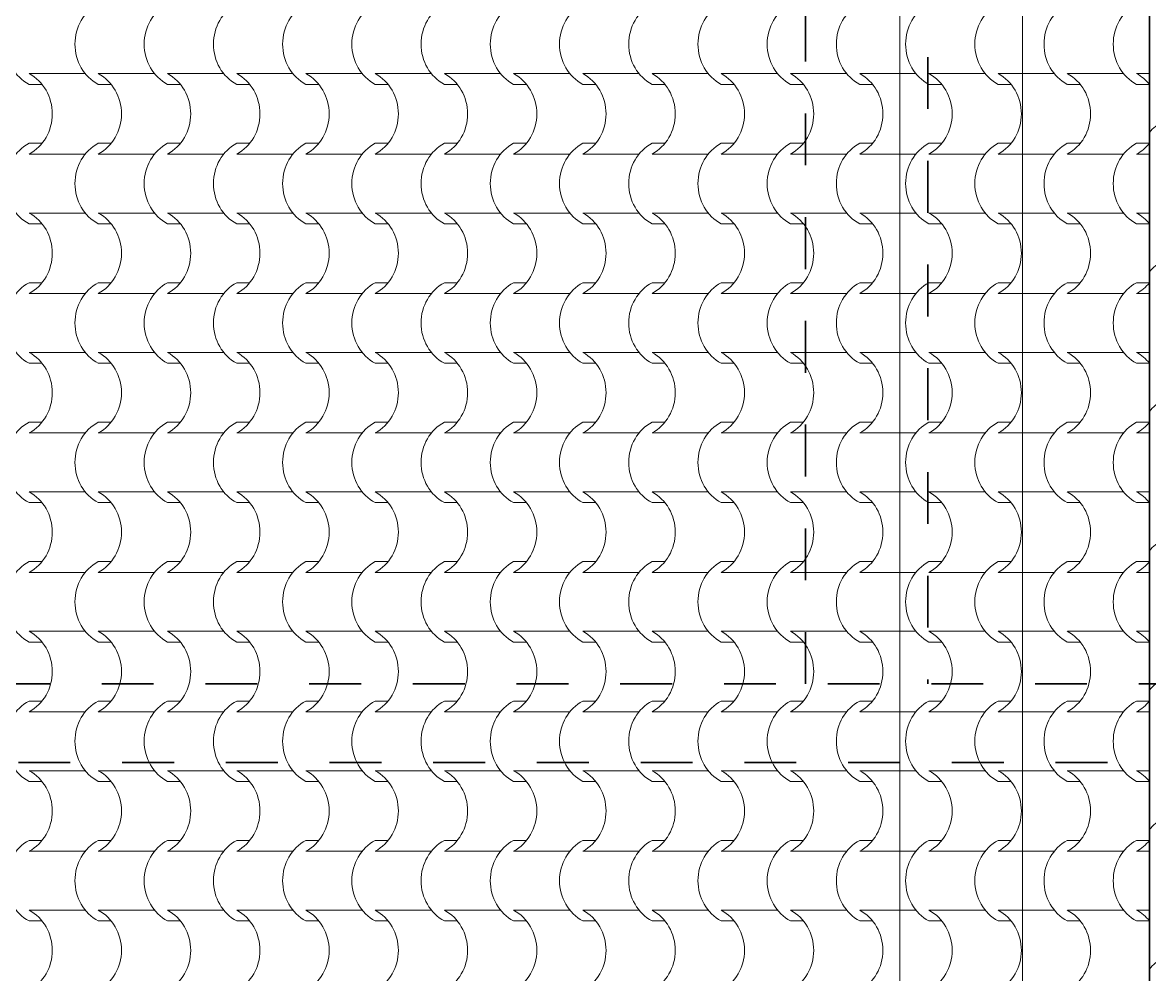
# Model space of a CAD drawing. Header units: millimetres. Extents: x -440 to 2671, y 0 to 297.
# Drawn here: x -277.82 to -231.82, y 175.9 to 214.74 of the extents above; entities that cross this region are included whole.
import ezdxf

# ---------------------------------------------------------------- set-up
doc = ezdxf.new("R2010")
doc.units = ezdxf.units.MM
doc.header["$MEASUREMENT"] = 0
doc.set_wipeout_variables(frame=1)
doc.linetypes.add('- Прекъснати линия', pattern=[4.233333, 2.116667, -2.116667])
doc.linetypes.add('Wipeout_Contour', pattern=[1000, 0, -1000])
doc.layers.add('102', color=254, linetype='Continuous', lineweight=15)
doc.layers.add('41', color=7, linetype='Continuous', lineweight=35)
doc.layers.add('65', color=7, linetype='Continuous', lineweight=20, true_color=0x4e4e4e)
doc.layers.add('85', color=7, linetype='Continuous', lineweight=20, true_color=0x404040)

# ---------------------------------------------------------------- blocks, each defined once
blk = doc.blocks.new('*X44')
at = {"layer": '102', "color": 254, "linetype": 'Continuous', "lineweight": 15}
for p, q in [((163.784, 212.657), (162.638, 212.657)), ((164.93, 212.657), (163.784, 212.657)), ((166.609, 212.657), (165.463, 212.657)), ((167.755, 212.657), (166.609, 212.657)), ((169.435, 212.657), (168.289, 212.657)), ((170.581, 212.657), (169.435, 212.657)), ((172.26, 212.657), (171.114, 212.657)), ((173.406, 212.657), (172.26, 212.657)), ((175.086, 212.657), (173.94, 212.657)), ((176.231, 212.657), (175.086, 212.657)), ((177.911, 212.657), (176.765, 212.657)), ((179.057, 212.657), (177.911, 212.657)), ((180.736, 212.657), (179.59, 212.657)), ((181.882, 212.657), (180.736, 212.657)), ((183.562, 212.657), (182.416, 212.657)), ((184.708, 212.657), (183.562, 212.657)), ((186.387, 212.657), (185.241, 212.657)), ((187.533, 212.657), (186.387, 212.657)), ((189.212, 212.657), (188.067, 212.657)), ((190.358, 212.657), (189.212, 212.657)), ((192.038, 212.657), (190.892, 212.657)), ((193.184, 212.657), (192.038, 212.657)), ((194.863, 212.657), (193.717, 212.657)), ((196.009, 212.657), (194.863, 212.657)), ((197.689, 212.657), (196.543, 212.657)), ((198.835, 212.657), (197.689, 212.657)), ((200.514, 212.657), (199.368, 212.657)), ((201.66, 212.657), (200.514, 212.657)), ((203.339, 212.657), (202.194, 212.657)), ((204.485, 212.657), (203.339, 212.657)), ((206.165, 212.657), (205.019, 212.657)), ((207.311, 212.657), (206.165, 212.657)), ((208.371, 212.657), (207.844, 212.657)), ((163.165, 212.217), (162.638, 212.217)), ((165.99, 212.217), (165.463, 212.217)), ((168.816, 212.217), (168.289, 212.217)), ((171.641, 212.217), (171.114, 212.217)), ((174.466, 212.217), (173.94, 212.217)), ((177.292, 212.217), (176.765, 212.217)), ((180.117, 212.217), (179.59, 212.217)), ((182.943, 212.217), (182.416, 212.217)), ((185.768, 212.217), (185.241, 212.217)), ((188.593, 212.217), (188.067, 212.217)), ((191.419, 212.217), (190.892, 212.217)), ((194.244, 212.217), (193.717, 212.217)), ((197.07, 212.217), (196.543, 212.217)), ((199.895, 212.217), (199.368, 212.217)), ((202.72, 212.217), (202.194, 212.217)), ((205.546, 212.217), (205.019, 212.217)), ((208.371, 212.217), (207.844, 212.217)), ((163.165, 209.812), (162.638, 209.812)), ((165.99, 209.812), (165.463, 209.812)), ((168.816, 209.812), (168.289, 209.812)), ((171.641, 209.812), (171.114, 209.812)), ((174.466, 209.812), (173.94, 209.812)), ((177.292, 209.812), (176.765, 209.812)), ((180.117, 209.812), (179.59, 209.812)), ((182.943, 209.812), (182.416, 209.812)), ((185.768, 209.812), (185.241, 209.812)), ((188.593, 209.812), (188.067, 209.812)), ((191.419, 209.812), (190.892, 209.812)), ((194.244, 209.812), (193.717, 209.812)), ((197.07, 209.812), (196.543, 209.812)), ((199.895, 209.812), (199.368, 209.812)), ((202.72, 209.812), (202.194, 209.812)), ((205.546, 209.812), (205.019, 209.812)), ((208.371, 209.812), (207.844, 209.812)), ((163.784, 209.372), (162.638, 209.372)), ((164.93, 209.372), (163.784, 209.372)), ((166.609, 209.372), (165.463, 209.372)), ((167.755, 209.372), (166.609, 209.372)), ((169.435, 209.372), (168.289, 209.372)), ((170.581, 209.372), (169.435, 209.372)), ((172.26, 209.372), (171.114, 209.372)), ((173.406, 209.372), (172.26, 209.372)), ((175.086, 209.372), (173.94, 209.372)), ((176.231, 209.372), (175.086, 209.372)), ((177.911, 209.372), (176.765, 209.372)), ((179.057, 209.372), (177.911, 209.372)), ((180.736, 209.372), (179.59, 209.372)), ((181.882, 209.372), (180.736, 209.372)), ((183.562, 209.372), (182.416, 209.372)), ((184.708, 209.372), (183.562, 209.372)), ((186.387, 209.372), (185.241, 209.372)), ((187.533, 209.372), (186.387, 209.372)), ((189.212, 209.372), (188.067, 209.372)), ((190.358, 209.372), (189.212, 209.372)), ((192.038, 209.372), (190.892, 209.372)), ((193.184, 209.372), (192.038, 209.372)), ((194.863, 209.372), (193.717, 209.372)), ((196.009, 209.372), (194.863, 209.372)), ((197.689, 209.372), (196.543, 209.372)), ((198.835, 209.372), (197.689, 209.372)), ((200.514, 209.372), (199.368, 209.372)), ((201.66, 209.372), (200.514, 209.372)), ((203.339, 209.372), (202.194, 209.372)), ((204.485, 209.372), (203.339, 209.372)), ((206.165, 209.372), (205.019, 209.372)), ((207.311, 209.372), (206.165, 209.372)), ((208.371, 209.372), (207.844, 209.372)), ((163.784, 206.967), (162.638, 206.967)), ((164.93, 206.967), (163.784, 206.967)), ((166.609, 206.967), (165.463, 206.967)), ((167.755, 206.967), (166.609, 206.967)), ((169.435, 206.967), (168.289, 206.967)), ((170.581, 206.967), (169.435, 206.967)), ((172.26, 206.967), (171.114, 206.967)), ((173.406, 206.967), (172.26, 206.967)), ((175.086, 206.967), (173.94, 206.967)), ((176.231, 206.967), (175.086, 206.967)), ((177.911, 206.967), (176.765, 206.967)), ((179.057, 206.967), (177.911, 206.967)), ((180.736, 206.967), (179.59, 206.967)), ((181.882, 206.967), (180.736, 206.967)), ((183.562, 206.967), (182.416, 206.967)), ((184.708, 206.967), (183.562, 206.967)), ((186.387, 206.967), (185.241, 206.967)), ((187.533, 206.967), (186.387, 206.967)), ((189.212, 206.967), (188.067, 206.967)), ((190.358, 206.967), (189.212, 206.967)), ((192.038, 206.967), (190.892, 206.967)), ((193.184, 206.967), (192.038, 206.967)), ((194.863, 206.967), (193.717, 206.967)), ((196.009, 206.967), (194.863, 206.967)), ((197.689, 206.967), (196.543, 206.967)), ((198.835, 206.967), (197.689, 206.967)), ((200.514, 206.967), (199.368, 206.967)), ((201.66, 206.967), (200.514, 206.967)), ((203.339, 206.967), (202.194, 206.967)), ((204.485, 206.967), (203.339, 206.967)), ((206.165, 206.967), (205.019, 206.967)), ((207.311, 206.967), (206.165, 206.967)), ((208.371, 206.967), (207.844, 206.967)), ((163.165, 206.527), (162.638, 206.527)), ((165.99, 206.527), (165.463, 206.527)), ((168.816, 206.527), (168.289, 206.527)), ((171.641, 206.527), (171.114, 206.527)), ((174.466, 206.527), (173.94, 206.527)), ((177.292, 206.527), (176.765, 206.527)), ((180.117, 206.527), (179.59, 206.527)), ((182.943, 206.527), (182.416, 206.527)), ((185.768, 206.527), (185.241, 206.527)), ((188.593, 206.527), (188.067, 206.527)), ((191.419, 206.527), (190.892, 206.527)), ((194.244, 206.527), (193.717, 206.527)), ((197.07, 206.527), (196.543, 206.527)), ((199.895, 206.527), (199.368, 206.527)), ((202.72, 206.527), (202.194, 206.527)), ((205.546, 206.527), (205.019, 206.527)), ((208.371, 206.527), (207.844, 206.527)), ((163.165, 204.123), (162.638, 204.123)), ((165.99, 204.123), (165.463, 204.123)), ((168.816, 204.123), (168.289, 204.123)), ((171.641, 204.123), (171.114, 204.123)), ((174.466, 204.123), (173.94, 204.123)), ((177.292, 204.123), (176.765, 204.123)), ((180.117, 204.123), (179.59, 204.123)), ((182.943, 204.123), (182.416, 204.123)), ((185.768, 204.123), (185.241, 204.123)), ((188.593, 204.123), (188.067, 204.123)), ((191.419, 204.123), (190.892, 204.123)), ((194.244, 204.123), (193.717, 204.123)), ((197.07, 204.123), (196.543, 204.123)), ((199.895, 204.123), (199.368, 204.123)), ((202.72, 204.123), (202.194, 204.123)), ((205.546, 204.123), (205.019, 204.123)), ((208.371, 204.123), (207.844, 204.123)), ((163.784, 203.683), (162.638, 203.683)), ((164.93, 203.683), (163.784, 203.683)), ((166.609, 203.683), (165.463, 203.683)), ((167.755, 203.683), (166.609, 203.683)), ((169.435, 203.683), (168.289, 203.683)), ((170.581, 203.683), (169.435, 203.683)), ((172.26, 203.683), (171.114, 203.683)), ((173.406, 203.683), (172.26, 203.683)), ((175.086, 203.683), (173.94, 203.683)), ((176.231, 203.683), (175.086, 203.683)), ((177.911, 203.683), (176.765, 203.683)), ((179.057, 203.683), (177.911, 203.683)), ((180.736, 203.683), (179.59, 203.683)), ((181.882, 203.683), (180.736, 203.683)), ((183.562, 203.683), (182.416, 203.683)), ((184.708, 203.683), (183.562, 203.683)), ((186.387, 203.683), (185.241, 203.683)), ((187.533, 203.683), (186.387, 203.683)), ((189.212, 203.683), (188.067, 203.683)), ((190.358, 203.683), (189.212, 203.683)), ((192.038, 203.683), (190.892, 203.683)), ((193.184, 203.683), (192.038, 203.683)), ((194.863, 203.683), (193.717, 203.683)), ((196.009, 203.683), (194.863, 203.683)), ((197.689, 203.683), (196.543, 203.683)), ((198.835, 203.683), (197.689, 203.683)), ((200.514, 203.683), (199.368, 203.683)), ((201.66, 203.683), (200.514, 203.683)), ((203.339, 203.683), (202.194, 203.683)), ((204.485, 203.683), (203.339, 203.683)), ((206.165, 203.683), (205.019, 203.683)), ((207.311, 203.683), (206.165, 203.683)), ((208.371, 203.683), (207.844, 203.683)), ((163.784, 201.278), (162.638, 201.278)), ((164.93, 201.278), (163.784, 201.278)), ((166.609, 201.278), (165.463, 201.278)), ((167.755, 201.278), (166.609, 201.278)), ((169.435, 201.278), (168.289, 201.278)), ((170.581, 201.278), (169.435, 201.278)), ((172.26, 201.278), (171.114, 201.278)), ((173.406, 201.278), (172.26, 201.278)), ((175.086, 201.278), (173.94, 201.278)), ((176.231, 201.278), (175.086, 201.278)), ((177.911, 201.278), (176.765, 201.278)), ((179.057, 201.278), (177.911, 201.278)), ((180.736, 201.278), (179.59, 201.278)), ((181.882, 201.278), (180.736, 201.278)), ((183.562, 201.278), (182.416, 201.278)), ((184.708, 201.278), (183.562, 201.278)), ((186.387, 201.278), (185.241, 201.278)), ((187.533, 201.278), (186.387, 201.278)), ((189.212, 201.278), (188.067, 201.278)), ((190.358, 201.278), (189.212, 201.278)), ((192.038, 201.278), (190.892, 201.278)), ((193.184, 201.278), (192.038, 201.278)), ((194.863, 201.278), (193.717, 201.278)), ((196.009, 201.278), (194.863, 201.278)), ((197.689, 201.278), (196.543, 201.278)), ((198.835, 201.278), (197.689, 201.278)), ((200.514, 201.278), (199.368, 201.278)), ((201.66, 201.278), (200.514, 201.278)), ((203.339, 201.278), (202.194, 201.278)), ((204.485, 201.278), (203.339, 201.278)), ((206.165, 201.278), (205.019, 201.278)), ((207.311, 201.278), (206.165, 201.278)), ((208.371, 201.278), (207.844, 201.278)), ((163.165, 200.838), (162.638, 200.838)), ((165.99, 200.838), (165.463, 200.838)), ((168.816, 200.838), (168.289, 200.838)), ((171.641, 200.838), (171.114, 200.838)), ((174.466, 200.838), (173.94, 200.838)), ((177.292, 200.838), (176.765, 200.838)), ((180.117, 200.838), (179.59, 200.838)), ((182.943, 200.838), (182.416, 200.838)), ((185.768, 200.838), (185.241, 200.838)), ((188.593, 200.838), (188.067, 200.838)), ((191.419, 200.838), (190.892, 200.838)), ((194.244, 200.838), (193.717, 200.838)), ((197.07, 200.838), (196.543, 200.838)), ((199.895, 200.838), (199.368, 200.838)), ((202.72, 200.838), (202.194, 200.838)), ((205.546, 200.838), (205.019, 200.838)), ((208.371, 200.838), (207.844, 200.838)), ((163.165, 198.433), (162.638, 198.433)), ((165.99, 198.433), (165.463, 198.433)), ((168.816, 198.433), (168.289, 198.433)), ((171.641, 198.433), (171.114, 198.433)), ((174.466, 198.433), (173.94, 198.433)), ((177.292, 198.433), (176.765, 198.433)), ((180.117, 198.433), (179.59, 198.433)), ((182.943, 198.433), (182.416, 198.433)), ((185.768, 198.433), (185.241, 198.433)), ((188.593, 198.433), (188.067, 198.433)), ((191.419, 198.433), (190.892, 198.433)), ((194.244, 198.433), (193.717, 198.433)), ((197.07, 198.433), (196.543, 198.433)), ((199.895, 198.433), (199.368, 198.433)), ((202.72, 198.433), (202.194, 198.433)), ((205.546, 198.433), (205.019, 198.433)), ((208.371, 198.433), (207.844, 198.433)), ((163.784, 197.993), (162.638, 197.993)), ((164.93, 197.993), (163.784, 197.993)), ((166.609, 197.993), (165.463, 197.993)), ((167.755, 197.993), (166.609, 197.993)), ((169.435, 197.993), (168.289, 197.993)), ((170.581, 197.993), (169.435, 197.993)), ((172.26, 197.993), (171.114, 197.993)), ((173.406, 197.993), (172.26, 197.993)), ((175.086, 197.993), (173.94, 197.993)), ((176.231, 197.993), (175.086, 197.993)), ((177.911, 197.993), (176.765, 197.993)), ((179.057, 197.993), (177.911, 197.993)), ((180.736, 197.993), (179.59, 197.993)), ((181.882, 197.993), (180.736, 197.993)), ((183.562, 197.993), (182.416, 197.993)), ((184.708, 197.993), (183.562, 197.993)), ((186.387, 197.993), (185.241, 197.993)), ((187.533, 197.993), (186.387, 197.993)), ((189.212, 197.993), (188.067, 197.993)), ((190.358, 197.993), (189.212, 197.993)), ((192.038, 197.993), (190.892, 197.993)), ((193.184, 197.993), (192.038, 197.993)), ((194.863, 197.993), (193.717, 197.993)), ((196.009, 197.993), (194.863, 197.993)), ((197.689, 197.993), (196.543, 197.993)), ((198.835, 197.993), (197.689, 197.993)), ((200.514, 197.993), (199.368, 197.993)), ((201.66, 197.993), (200.514, 197.993)), ((203.339, 197.993), (202.194, 197.993)), ((204.485, 197.993), (203.339, 197.993)), ((206.165, 197.993), (205.019, 197.993)), ((207.311, 197.993), (206.165, 197.993)), ((208.371, 197.993), (207.844, 197.993)), ((163.784, 195.588), (162.638, 195.588)), ((164.93, 195.588), (163.784, 195.588)), ((166.609, 195.588), (165.463, 195.588)), ((167.755, 195.588), (166.609, 195.588)), ((169.435, 195.588), (168.289, 195.588)), ((170.581, 195.588), (169.435, 195.588)), ((172.26, 195.588), (171.114, 195.588)), ((173.406, 195.588), (172.26, 195.588)), ((175.086, 195.588), (173.94, 195.588)), ((176.231, 195.588), (175.086, 195.588)), ((177.911, 195.588), (176.765, 195.588)), ((179.057, 195.588), (177.911, 195.588)), ((180.736, 195.588), (179.59, 195.588)), ((181.882, 195.588), (180.736, 195.588)), ((183.562, 195.588), (182.416, 195.588)), ((184.708, 195.588), (183.562, 195.588)), ((186.387, 195.588), (185.241, 195.588)), ((187.533, 195.588), (186.387, 195.588)), ((189.212, 195.588), (188.067, 195.588)), ((190.358, 195.588), (189.212, 195.588)), ((192.038, 195.588), (190.892, 195.588)), ((193.184, 195.588), (192.038, 195.588)), ((194.863, 195.588), (193.717, 195.588)), ((196.009, 195.588), (194.863, 195.588)), ((197.689, 195.588), (196.543, 195.588)), ((198.835, 195.588), (197.689, 195.588)), ((200.514, 195.588), (199.368, 195.588)), ((201.66, 195.588), (200.514, 195.588)), ((203.339, 195.588), (202.194, 195.588)), ((204.485, 195.588), (203.339, 195.588)), ((206.165, 195.588), (205.019, 195.588)), ((207.311, 195.588), (206.165, 195.588)), ((208.371, 195.588), (207.844, 195.588)), ((163.165, 195.148), (162.638, 195.148)), ((165.99, 195.148), (165.463, 195.148)), ((168.816, 195.148), (168.289, 195.148)), ((171.641, 195.148), (171.114, 195.148)), ((174.466, 195.148), (173.94, 195.148)), ((177.292, 195.148), (176.765, 195.148)), ((180.117, 195.148), (179.59, 195.148)), ((182.943, 195.148), (182.416, 195.148)), ((185.768, 195.148), (185.241, 195.148)), ((188.593, 195.148), (188.067, 195.148)), ((191.419, 195.148), (190.892, 195.148)), ((194.244, 195.148), (193.717, 195.148)), ((197.07, 195.148), (196.543, 195.148)), ((199.895, 195.148), (199.368, 195.148)), ((202.72, 195.148), (202.194, 195.148)), ((205.546, 195.148), (205.019, 195.148)), ((208.371, 195.148), (207.844, 195.148)), ((163.165, 192.743), (162.638, 192.743)), ((165.99, 192.743), (165.463, 192.743)), ((168.816, 192.743), (168.289, 192.743)), ((171.641, 192.743), (171.114, 192.743)), ((174.466, 192.743), (173.94, 192.743)), ((177.292, 192.743), (176.765, 192.743)), ((180.117, 192.743), (179.59, 192.743)), ((182.943, 192.743), (182.416, 192.743)), ((185.768, 192.743), (185.241, 192.743)), ((188.593, 192.743), (188.067, 192.743)), ((191.419, 192.743), (190.892, 192.743)), ((194.244, 192.743), (193.717, 192.743)), ((197.07, 192.743), (196.543, 192.743)), ((199.895, 192.743), (199.368, 192.743)), ((202.72, 192.743), (202.194, 192.743)), ((205.546, 192.743), (205.019, 192.743)), ((208.371, 192.743), (207.844, 192.743)), ((163.784, 192.303), (162.638, 192.303)), ((164.93, 192.303), (163.784, 192.303)), ((166.609, 192.303), (165.463, 192.303)), ((167.755, 192.303), (166.609, 192.303)), ((169.435, 192.303), (168.289, 192.303)), ((170.581, 192.303), (169.435, 192.303)), ((172.26, 192.303), (171.114, 192.303)), ((173.406, 192.303), (172.26, 192.303)), ((175.086, 192.303), (173.94, 192.303)), ((176.231, 192.303), (175.086, 192.303)), ((177.911, 192.303), (176.765, 192.303)), ((179.057, 192.303), (177.911, 192.303)), ((180.736, 192.303), (179.59, 192.303)), ((181.882, 192.303), (180.736, 192.303)), ((183.562, 192.303), (182.416, 192.303)), ((184.708, 192.303), (183.562, 192.303)), ((186.387, 192.303), (185.241, 192.303)), ((187.533, 192.303), (186.387, 192.303)), ((189.212, 192.303), (188.067, 192.303)), ((190.358, 192.303), (189.212, 192.303)), ((192.038, 192.303), (190.892, 192.303)), ((193.184, 192.303), (192.038, 192.303)), ((194.863, 192.303), (193.717, 192.303)), ((196.009, 192.303), (194.863, 192.303)), ((197.689, 192.303), (196.543, 192.303)), ((198.835, 192.303), (197.689, 192.303)), ((200.514, 192.303), (199.368, 192.303)), ((201.66, 192.303), (200.514, 192.303)), ((203.339, 192.303), (202.194, 192.303)), ((204.485, 192.303), (203.339, 192.303)), ((206.165, 192.303), (205.019, 192.303)), ((207.311, 192.303), (206.165, 192.303)), ((208.371, 192.303), (207.844, 192.303)), ((163.784, 189.899), (162.638, 189.899)), ((164.93, 189.899), (163.784, 189.899)), ((166.609, 189.899), (165.463, 189.899)), ((167.755, 189.899), (166.609, 189.899)), ((169.435, 189.899), (168.289, 189.899)), ((170.581, 189.899), (169.435, 189.899)), ((172.26, 189.899), (171.114, 189.899)), ((173.406, 189.899), (172.26, 189.899)), ((175.086, 189.899), (173.94, 189.899)), ((176.231, 189.899), (175.086, 189.899)), ((177.911, 189.899), (176.765, 189.899)), ((179.057, 189.899), (177.911, 189.899)), ((180.736, 189.899), (179.59, 189.899)), ((181.882, 189.899), (180.736, 189.899)), ((183.562, 189.899), (182.416, 189.899)), ((184.708, 189.899), (183.562, 189.899)), ((186.387, 189.899), (185.241, 189.899)), ((187.533, 189.899), (186.387, 189.899)), ((189.212, 189.899), (188.067, 189.899)), ((190.358, 189.899), (189.212, 189.899)), ((192.038, 189.899), (190.892, 189.899)), ((193.184, 189.899), (192.038, 189.899)), ((194.863, 189.899), (193.717, 189.899)), ((196.009, 189.899), (194.863, 189.899)), ((197.689, 189.899), (196.543, 189.899)), ((198.835, 189.899), (197.689, 189.899)), ((200.514, 189.899), (199.368, 189.899)), ((201.66, 189.899), (200.514, 189.899)), ((203.339, 189.899), (202.194, 189.899)), ((204.485, 189.899), (203.339, 189.899)), ((206.165, 189.899), (205.019, 189.899)), ((207.311, 189.899), (206.165, 189.899)), ((208.371, 189.899), (207.844, 189.899)), ((163.165, 189.459), (162.638, 189.459)), ((165.99, 189.459), (165.463, 189.459)), ((168.816, 189.459), (168.289, 189.459)), ((171.641, 189.459), (171.114, 189.459)), ((174.466, 189.459), (173.94, 189.459)), ((177.292, 189.459), (176.765, 189.459)), ((180.117, 189.459), (179.59, 189.459)), ((182.943, 189.459), (182.416, 189.459)), ((185.768, 189.459), (185.241, 189.459)), ((188.593, 189.459), (188.067, 189.459)), ((191.419, 189.459), (190.892, 189.459)), ((194.244, 189.459), (193.717, 189.459)), ((197.07, 189.459), (196.543, 189.459)), ((199.895, 189.459), (199.368, 189.459)), ((202.72, 189.459), (202.194, 189.459)), ((205.546, 189.459), (205.019, 189.459)), ((208.371, 189.459), (207.844, 189.459)), ((163.165, 187.054), (162.638, 187.054)), ((165.99, 187.054), (165.463, 187.054)), ((168.816, 187.054), (168.289, 187.054)), ((171.641, 187.054), (171.114, 187.054)), ((174.466, 187.054), (173.94, 187.054)), ((177.292, 187.054), (176.765, 187.054)), ((180.117, 187.054), (179.59, 187.054)), ((182.943, 187.054), (182.416, 187.054)), ((185.768, 187.054), (185.241, 187.054)), ((188.593, 187.054), (188.067, 187.054)), ((191.419, 187.054), (190.892, 187.054)), ((194.244, 187.054), (193.717, 187.054)), ((197.07, 187.054), (196.543, 187.054)), ((199.895, 187.054), (199.368, 187.054)), ((202.72, 187.054), (202.194, 187.054)), ((205.546, 187.054), (205.019, 187.054)), ((208.371, 187.054), (207.844, 187.054)), ((163.784, 186.614), (162.638, 186.614)), ((164.93, 186.614), (163.784, 186.614)), ((166.609, 186.614), (165.463, 186.614)), ((167.755, 186.614), (166.609, 186.614)), ((169.435, 186.614), (168.289, 186.614)), ((170.581, 186.614), (169.435, 186.614)), ((172.26, 186.614), (171.114, 186.614)), ((173.406, 186.614), (172.26, 186.614)), ((175.086, 186.614), (173.94, 186.614)), ((176.231, 186.614), (175.086, 186.614)), ((177.911, 186.614), (176.765, 186.614)), ((179.057, 186.614), (177.911, 186.614)), ((180.736, 186.614), (179.59, 186.614)), ((181.882, 186.614), (180.736, 186.614)), ((183.562, 186.614), (182.416, 186.614)), ((184.708, 186.614), (183.562, 186.614)), ((186.387, 186.614), (185.241, 186.614)), ((187.533, 186.614), (186.387, 186.614)), ((189.212, 186.614), (188.067, 186.614)), ((190.358, 186.614), (189.212, 186.614)), ((192.038, 186.614), (190.892, 186.614)), ((193.184, 186.614), (192.038, 186.614)), ((194.863, 186.614), (193.717, 186.614)), ((196.009, 186.614), (194.863, 186.614)), ((197.689, 186.614), (196.543, 186.614)), ((198.835, 186.614), (197.689, 186.614)), ((200.514, 186.614), (199.368, 186.614)), ((201.66, 186.614), (200.514, 186.614)), ((203.339, 186.614), (202.194, 186.614)), ((204.485, 186.614), (203.339, 186.614)), ((206.165, 186.614), (205.019, 186.614)), ((207.311, 186.614), (206.165, 186.614)), ((208.371, 186.614), (207.844, 186.614)), ((163.784, 184.209), (162.638, 184.209)), ((164.93, 184.209), (163.784, 184.209)), ((166.609, 184.209), (165.463, 184.209)), ((167.755, 184.209), (166.609, 184.209)), ((169.435, 184.209), (168.289, 184.209)), ((170.581, 184.209), (169.435, 184.209)), ((172.26, 184.209), (171.114, 184.209)), ((173.406, 184.209), (172.26, 184.209)), ((175.086, 184.209), (173.94, 184.209)), ((176.231, 184.209), (175.086, 184.209)), ((177.911, 184.209), (176.765, 184.209)), ((179.057, 184.209), (177.911, 184.209)), ((180.736, 184.209), (179.59, 184.209)), ((181.882, 184.209), (180.736, 184.209)), ((183.562, 184.209), (182.416, 184.209)), ((184.708, 184.209), (183.562, 184.209)), ((186.387, 184.209), (185.241, 184.209)), ((187.533, 184.209), (186.387, 184.209)), ((189.212, 184.209), (188.067, 184.209)), ((190.358, 184.209), (189.212, 184.209)), ((192.038, 184.209), (190.892, 184.209)), ((193.184, 184.209), (192.038, 184.209)), ((194.863, 184.209), (193.717, 184.209)), ((196.009, 184.209), (194.863, 184.209)), ((197.689, 184.209), (196.543, 184.209)), ((198.835, 184.209), (197.689, 184.209)), ((200.514, 184.209), (199.368, 184.209)), ((201.66, 184.209), (200.514, 184.209)), ((203.339, 184.209), (202.194, 184.209)), ((204.485, 184.209), (203.339, 184.209)), ((206.165, 184.209), (205.019, 184.209)), ((207.311, 184.209), (206.165, 184.209)), ((208.371, 184.209), (207.844, 184.209)), ((163.165, 183.769), (162.638, 183.769)), ((165.99, 183.769), (165.463, 183.769)), ((168.816, 183.769), (168.289, 183.769)), ((171.641, 183.769), (171.114, 183.769)), ((174.466, 183.769), (173.94, 183.769)), ((177.292, 183.769), (176.765, 183.769)), ((180.117, 183.769), (179.59, 183.769)), ((182.943, 183.769), (182.416, 183.769)), ((185.768, 183.769), (185.241, 183.769)), ((188.593, 183.769), (188.067, 183.769)), ((191.419, 183.769), (190.892, 183.769)), ((194.244, 183.769), (193.717, 183.769)), ((197.07, 183.769), (196.543, 183.769)), ((199.895, 183.769), (199.368, 183.769)), ((202.72, 183.769), (202.194, 183.769)), ((205.546, 183.769), (205.019, 183.769)), ((208.371, 183.769), (207.844, 183.769)), ((163.165, 181.364), (162.638, 181.364)), ((165.99, 181.364), (165.463, 181.364)), ((168.816, 181.364), (168.289, 181.364)), ((171.641, 181.364), (171.114, 181.364)), ((174.466, 181.364), (173.94, 181.364)), ((177.292, 181.364), (176.765, 181.364)), ((180.117, 181.364), (179.59, 181.364)), ((182.943, 181.364), (182.416, 181.364)), ((185.768, 181.364), (185.241, 181.364)), ((188.593, 181.364), (188.067, 181.364)), ((191.419, 181.364), (190.892, 181.364)), ((194.244, 181.364), (193.717, 181.364)), ((197.07, 181.364), (196.543, 181.364)), ((199.895, 181.364), (199.368, 181.364)), ((202.72, 181.364), (202.194, 181.364)), ((205.546, 181.364), (205.019, 181.364)), ((208.371, 181.364), (207.844, 181.364)), ((163.784, 180.924), (162.638, 180.924)), ((164.93, 180.924), (163.784, 180.924)), ((166.609, 180.924), (165.463, 180.924)), ((167.755, 180.924), (166.609, 180.924)), ((169.435, 180.924), (168.289, 180.924)), ((170.581, 180.924), (169.435, 180.924)), ((172.26, 180.924), (171.114, 180.924)), ((173.406, 180.924), (172.26, 180.924)), ((175.086, 180.924), (173.94, 180.924)), ((176.231, 180.924), (175.086, 180.924)), ((177.911, 180.924), (176.765, 180.924)), ((179.057, 180.924), (177.911, 180.924)), ((180.736, 180.924), (179.59, 180.924)), ((181.882, 180.924), (180.736, 180.924)), ((183.562, 180.924), (182.416, 180.924)), ((184.708, 180.924), (183.562, 180.924)), ((186.387, 180.924), (185.241, 180.924)), ((187.533, 180.924), (186.387, 180.924)), ((189.212, 180.924), (188.067, 180.924)), ((190.358, 180.924), (189.212, 180.924)), ((192.038, 180.924), (190.892, 180.924)), ((193.184, 180.924), (192.038, 180.924)), ((194.863, 180.924), (193.717, 180.924)), ((196.009, 180.924), (194.863, 180.924)), ((197.689, 180.924), (196.543, 180.924)), ((198.835, 180.924), (197.689, 180.924)), ((200.514, 180.924), (199.368, 180.924)), ((201.66, 180.924), (200.514, 180.924)), ((203.339, 180.924), (202.194, 180.924)), ((204.485, 180.924), (203.339, 180.924)), ((206.165, 180.924), (205.019, 180.924)), ((207.311, 180.924), (206.165, 180.924)), ((208.371, 180.924), (207.844, 180.924)), ((163.784, 178.519), (162.638, 178.519)), ((164.93, 178.519), (163.784, 178.519)), ((166.609, 178.519), (165.463, 178.519)), ((167.755, 178.519), (166.609, 178.519)), ((169.435, 178.519), (168.289, 178.519)), ((170.581, 178.519), (169.435, 178.519)), ((172.26, 178.519), (171.114, 178.519)), ((173.406, 178.519), (172.26, 178.519)), ((175.086, 178.519), (173.94, 178.519)), ((176.231, 178.519), (175.086, 178.519)), ((177.911, 178.519), (176.765, 178.519)), ((179.057, 178.519), (177.911, 178.519)), ((180.736, 178.519), (179.59, 178.519)), ((181.882, 178.519), (180.736, 178.519)), ((183.562, 178.519), (182.416, 178.519)), ((184.708, 178.519), (183.562, 178.519)), ((186.387, 178.519), (185.241, 178.519)), ((187.533, 178.519), (186.387, 178.519)), ((189.212, 178.519), (188.067, 178.519)), ((190.358, 178.519), (189.212, 178.519)), ((192.038, 178.519), (190.892, 178.519)), ((193.184, 178.519), (192.038, 178.519)), ((194.863, 178.519), (193.717, 178.519)), ((196.009, 178.519), (194.863, 178.519)), ((197.689, 178.519), (196.543, 178.519)), ((198.835, 178.519), (197.689, 178.519)), ((200.514, 178.519), (199.368, 178.519)), ((201.66, 178.519), (200.514, 178.519)), ((203.339, 178.519), (202.194, 178.519)), ((204.485, 178.519), (203.339, 178.519)), ((206.165, 178.519), (205.019, 178.519)), ((207.311, 178.519), (206.165, 178.519)), ((208.371, 178.519), (207.844, 178.519)), ((163.165, 178.079), (162.638, 178.079)), ((165.99, 178.079), (165.463, 178.079)), ((168.816, 178.079), (168.289, 178.079)), ((171.641, 178.079), (171.114, 178.079)), ((174.466, 178.079), (173.94, 178.079)), ((177.292, 178.079), (176.765, 178.079)), ((180.117, 178.079), (179.59, 178.079)), ((182.943, 178.079), (182.416, 178.079)), ((185.768, 178.079), (185.241, 178.079)), ((188.593, 178.079), (188.067, 178.079)), ((191.419, 178.079), (190.892, 178.079)), ((194.244, 178.079), (193.717, 178.079)), ((197.07, 178.079), (196.543, 178.079)), ((199.895, 178.079), (199.368, 178.079)), ((202.72, 178.079), (202.194, 178.079)), ((205.546, 178.079), (205.019, 178.079)), ((208.371, 178.079), (207.844, 178.079))]:
    blk.add_line(p, q, dxfattribs=at)
for centre, major_axis, start_param, end_param in [((163.414, 213.859), (0, 1.839), 0.466079, 2.675513), ((166.24, 213.859), (0, 1.839), 0.466079, 2.675513), ((169.065, 213.859), (0, 1.839), 0.466079, 2.675513), ((171.891, 213.859), (0, 1.839), 0.466079, 2.675513), ((174.716, 213.859), (0, 1.839), 0.466079, 2.675513), ((177.541, 213.859), (0, 1.839), 0.466079, 2.675513), ((180.367, 213.859), (0, 1.839), 0.466079, 2.675513), ((183.192, 213.859), (0, 1.839), 0.466079, 2.675513), ((186.018, 213.859), (0, 1.839), 0.466079, 2.675513), ((188.843, 213.859), (0, 1.839), 0.466079, 2.675513), ((191.668, 213.859), (0, 1.839), 0.466079, 2.675513), ((194.494, 213.859), (0, 1.839), 0.466079, 2.675513), ((197.319, 213.859), (0, 1.839), 0.466079, 2.675513), ((200.145, 213.859), (0, 1.839), 0.466079, 2.675513), ((202.97, 213.859), (0, 1.839), 0.466079, 2.675513), ((205.795, 213.859), (0, 1.839), 0.466079, 2.675513), ((208.621, 213.859), (0, 1.839), 0.466079, 2.675513), ((161.849, 211.009), (0, 1.849), 4.715365, 5.812147), ((164.675, 211.009), (0, 1.849), 4.715365, 5.812147), ((167.5, 211.009), (0, 1.849), 4.715365, 5.812147), ((170.326, 211.009), (0, 1.849), 4.715365, 5.812147), ((173.151, 211.009), (0, 1.849), 4.715365, 5.812147), ((175.976, 211.009), (0, 1.849), 4.715365, 5.812147), ((178.802, 211.009), (0, 1.849), 4.715365, 5.812147), ((181.627, 211.009), (0, 1.849), 4.715365, 5.812147), ((184.453, 211.009), (0, 1.849), 4.715365, 5.812147), ((187.278, 211.009), (0, 1.849), 4.715365, 5.812147), ((190.103, 211.009), (0, 1.849), 4.715365, 5.812147), ((192.929, 211.009), (0, 1.849), 4.715365, 5.812147), ((195.754, 211.009), (0, 1.849), 4.715365, 5.812147), ((198.58, 211.009), (0, 1.849), 4.715365, 5.812147), ((201.405, 211.009), (0, 1.849), 4.715365, 5.812147), ((204.23, 211.009), (0, 1.849), 4.715365, 5.812147), ((207.056, 211.009), (0, 1.849), 5.424451, 5.812147), ((161.849, 211.02), (0, 1.849), 3.612631, 4.709413), ((164.675, 211.02), (0, 1.849), 3.612631, 4.709413), ((167.5, 211.02), (0, 1.849), 3.612631, 4.709413), ((170.326, 211.02), (0, 1.849), 3.612631, 4.709413), ((173.151, 211.02), (0, 1.849), 3.612631, 4.709413), ((175.976, 211.02), (0, 1.849), 3.612631, 4.709413), ((178.802, 211.02), (0, 1.849), 3.612631, 4.709413), ((181.627, 211.02), (0, 1.849), 3.612631, 4.709413), ((184.453, 211.02), (0, 1.849), 3.612631, 4.709413), ((187.278, 211.02), (0, 1.849), 3.612631, 4.709413), ((190.103, 211.02), (0, 1.849), 3.612631, 4.709413), ((192.929, 211.02), (0, 1.849), 3.612631, 4.709413), ((195.754, 211.02), (0, 1.849), 3.612631, 4.709413), ((198.58, 211.02), (0, 1.849), 3.612631, 4.709413), ((201.405, 211.02), (0, 1.849), 3.612631, 4.709413), ((204.23, 211.02), (0, 1.849), 3.612631, 4.709413), ((163.414, 208.17), (0, 1.839), 0.466079, 2.675513), ((166.24, 208.17), (0, 1.839), 0.466079, 2.675513), ((169.065, 208.17), (0, 1.839), 0.466079, 2.675513), ((171.891, 208.17), (0, 1.839), 0.466079, 2.675513), ((174.716, 208.17), (0, 1.839), 0.466079, 2.675513), ((177.541, 208.17), (0, 1.839), 0.466079, 2.675513), ((180.367, 208.17), (0, 1.839), 0.466079, 2.675513), ((183.192, 208.17), (0, 1.839), 0.466079, 2.675513), ((186.018, 208.17), (0, 1.839), 0.466079, 2.675513), ((188.843, 208.17), (0, 1.839), 0.466079, 2.675513), ((191.668, 208.17), (0, 1.839), 0.466079, 2.675513), ((194.494, 208.17), (0, 1.839), 0.466079, 2.675513), ((197.319, 208.17), (0, 1.839), 0.466079, 2.675513), ((200.145, 208.17), (0, 1.839), 0.466079, 2.675513), ((202.97, 208.17), (0, 1.839), 0.466079, 2.675513), ((205.795, 208.17), (0, 1.839), 0.466079, 2.675513), ((208.621, 208.17), (0, 1.839), 0.466079, 2.675513), ((207.056, 211.02), (0, 1.849), 3.612631, 4.000327), ((161.849, 205.32), (0, 1.849), 4.715365, 5.812147), ((164.675, 205.32), (0, 1.849), 4.715365, 5.812147), ((167.5, 205.32), (0, 1.849), 4.715365, 5.812147), ((170.326, 205.32), (0, 1.849), 4.715365, 5.812147), ((173.151, 205.32), (0, 1.849), 4.715365, 5.812147), ((175.976, 205.32), (0, 1.849), 4.715365, 5.812147), ((178.802, 205.32), (0, 1.849), 4.715365, 5.812147), ((181.627, 205.32), (0, 1.849), 4.715365, 5.812147), ((184.453, 205.32), (0, 1.849), 4.715365, 5.812147), ((187.278, 205.32), (0, 1.849), 4.715365, 5.812147), ((190.103, 205.32), (0, 1.849), 4.715365, 5.812147), ((192.929, 205.32), (0, 1.849), 4.715365, 5.812147), ((195.754, 205.32), (0, 1.849), 4.715365, 5.812147), ((198.58, 205.32), (0, 1.849), 4.715365, 5.812147), ((201.405, 205.32), (0, 1.849), 4.715365, 5.812147), ((204.23, 205.32), (0, 1.849), 4.715365, 5.812147), ((207.056, 205.32), (0, 1.849), 5.42445, 5.812147), ((161.849, 205.331), (0, 1.849), 3.612631, 4.709413), ((164.675, 205.331), (0, 1.849), 3.612631, 4.709413), ((167.5, 205.331), (0, 1.849), 3.612631, 4.709413), ((170.326, 205.331), (0, 1.849), 3.612631, 4.709413), ((173.151, 205.331), (0, 1.849), 3.612631, 4.709413), ((175.976, 205.331), (0, 1.849), 3.612631, 4.709413), ((178.802, 205.331), (0, 1.849), 3.612631, 4.709413), ((181.627, 205.331), (0, 1.849), 3.612631, 4.709413), ((184.453, 205.331), (0, 1.849), 3.612631, 4.709413), ((187.278, 205.331), (0, 1.849), 3.612631, 4.709413), ((190.103, 205.331), (0, 1.849), 3.612631, 4.709413), ((192.929, 205.331), (0, 1.849), 3.612631, 4.709413), ((195.754, 205.331), (0, 1.849), 3.612631, 4.709413), ((198.58, 205.331), (0, 1.849), 3.612631, 4.709413), ((201.405, 205.331), (0, 1.849), 3.612631, 4.709413), ((204.23, 205.331), (0, 1.849), 3.612631, 4.709413), ((163.414, 202.48), (0, 1.839), 0.466079, 2.675513), ((166.24, 202.48), (0, 1.839), 0.466079, 2.675513), ((169.065, 202.48), (0, 1.839), 0.466079, 2.675513), ((171.891, 202.48), (0, 1.839), 0.466079, 2.675513), ((174.716, 202.48), (0, 1.839), 0.466079, 2.675513), ((177.541, 202.48), (0, 1.839), 0.466079, 2.675513), ((180.367, 202.48), (0, 1.839), 0.466079, 2.675513), ((183.192, 202.48), (0, 1.839), 0.466079, 2.675513), ((186.018, 202.48), (0, 1.839), 0.466079, 2.675513), ((188.843, 202.48), (0, 1.839), 0.466079, 2.675513), ((191.668, 202.48), (0, 1.839), 0.466079, 2.675513), ((194.494, 202.48), (0, 1.839), 0.466079, 2.675513), ((197.319, 202.48), (0, 1.839), 0.466079, 2.675513), ((200.145, 202.48), (0, 1.839), 0.466079, 2.675513), ((202.97, 202.48), (0, 1.839), 0.466079, 2.675513), ((205.795, 202.48), (0, 1.839), 0.466079, 2.675513), ((208.621, 202.48), (0, 1.839), 0.466079, 2.675513), ((207.056, 205.331), (0, 1.849), 3.612631, 4.000328), ((161.849, 199.63), (0, 1.849), 4.715365, 5.812147), ((164.675, 199.63), (0, 1.849), 4.715365, 5.812147), ((167.5, 199.63), (0, 1.849), 4.715365, 5.812147), ((170.326, 199.63), (0, 1.849), 4.715365, 5.812147), ((173.151, 199.63), (0, 1.849), 4.715365, 5.812147), ((175.976, 199.63), (0, 1.849), 4.715365, 5.812147), ((178.802, 199.63), (0, 1.849), 4.715365, 5.812147), ((181.627, 199.63), (0, 1.849), 4.715365, 5.812147), ((184.453, 199.63), (0, 1.849), 4.715365, 5.812147), ((187.278, 199.63), (0, 1.849), 4.715365, 5.812147), ((190.103, 199.63), (0, 1.849), 4.715365, 5.812147), ((192.929, 199.63), (0, 1.849), 4.715365, 5.812147), ((195.754, 199.63), (0, 1.849), 4.715365, 5.812147), ((198.58, 199.63), (0, 1.849), 4.715365, 5.812147), ((201.405, 199.63), (0, 1.849), 4.715365, 5.812147), ((204.23, 199.63), (0, 1.849), 4.715365, 5.812147), ((207.056, 199.63), (0, 1.849), 5.424449, 5.812147), ((161.849, 199.641), (0, 1.849), 3.612631, 4.709413), ((164.675, 199.641), (0, 1.849), 3.612631, 4.709413), ((167.5, 199.641), (0, 1.849), 3.612631, 4.709413), ((170.326, 199.641), (0, 1.849), 3.612631, 4.709413), ((173.151, 199.641), (0, 1.849), 3.612631, 4.709413), ((175.976, 199.641), (0, 1.849), 3.612631, 4.709413), ((178.802, 199.641), (0, 1.849), 3.612631, 4.709413), ((181.627, 199.641), (0, 1.849), 3.612631, 4.709413), ((184.453, 199.641), (0, 1.849), 3.612631, 4.709413), ((187.278, 199.641), (0, 1.849), 3.612631, 4.709413), ((190.103, 199.641), (0, 1.849), 3.612631, 4.709413), ((192.929, 199.641), (0, 1.849), 3.612631, 4.709413), ((195.754, 199.641), (0, 1.849), 3.612631, 4.709413), ((198.58, 199.641), (0, 1.849), 3.612631, 4.709413), ((201.405, 199.641), (0, 1.849), 3.612631, 4.709413), ((204.23, 199.641), (0, 1.849), 3.612631, 4.709413), ((163.414, 196.791), (0, 1.839), 0.466079, 2.675513), ((166.24, 196.791), (0, 1.839), 0.466079, 2.675513), ((169.065, 196.791), (0, 1.839), 0.466079, 2.675513), ((171.891, 196.791), (0, 1.839), 0.466079, 2.675513), ((174.716, 196.791), (0, 1.839), 0.466079, 2.675513), ((177.541, 196.791), (0, 1.839), 0.466079, 2.675513), ((180.367, 196.791), (0, 1.839), 0.466079, 2.675513), ((183.192, 196.791), (0, 1.839), 0.466079, 2.675513), ((186.018, 196.791), (0, 1.839), 0.466079, 2.675513), ((188.843, 196.791), (0, 1.839), 0.466079, 2.675513), ((191.668, 196.791), (0, 1.839), 0.466079, 2.675513), ((194.494, 196.791), (0, 1.839), 0.466079, 2.675513), ((197.319, 196.791), (0, 1.839), 0.466079, 2.675513), ((200.145, 196.791), (0, 1.839), 0.466079, 2.675513), ((202.97, 196.791), (0, 1.839), 0.466079, 2.675513), ((205.795, 196.791), (0, 1.839), 0.466079, 2.675513), ((208.621, 196.791), (0, 1.839), 0.466079, 2.675513), ((207.056, 199.641), (0, 1.849), 3.612631, 4.000329), ((161.849, 193.94), (0, 1.849), 4.715365, 5.812147), ((164.675, 193.94), (0, 1.849), 4.715365, 5.812147), ((167.5, 193.94), (0, 1.849), 4.715365, 5.812147), ((170.326, 193.94), (0, 1.849), 4.715365, 5.812147), ((173.151, 193.94), (0, 1.849), 4.715365, 5.812147), ((175.976, 193.94), (0, 1.849), 4.715365, 5.812147), ((178.802, 193.94), (0, 1.849), 4.715365, 5.812147), ((181.627, 193.94), (0, 1.849), 4.715365, 5.812147), ((184.453, 193.94), (0, 1.849), 4.715365, 5.812147), ((187.278, 193.94), (0, 1.849), 4.715365, 5.812147), ((190.103, 193.94), (0, 1.849), 4.715365, 5.812147), ((192.929, 193.94), (0, 1.849), 4.715365, 5.812147), ((195.754, 193.94), (0, 1.849), 4.715365, 5.812147), ((198.58, 193.94), (0, 1.849), 4.715365, 5.812147), ((201.405, 193.94), (0, 1.849), 4.715365, 5.812147), ((204.23, 193.94), (0, 1.849), 4.715365, 5.812147), ((207.056, 193.94), (0, 1.849), 5.424448, 5.812147), ((161.849, 193.951), (0, 1.849), 3.612631, 4.709413), ((164.675, 193.951), (0, 1.849), 3.612631, 4.709413), ((167.5, 193.951), (0, 1.849), 3.612631, 4.709413), ((170.326, 193.951), (0, 1.849), 3.612631, 4.709413), ((173.151, 193.951), (0, 1.849), 3.612631, 4.709413), ((175.976, 193.951), (0, 1.849), 3.612631, 4.709413), ((178.802, 193.951), (0, 1.849), 3.612631, 4.709413), ((181.627, 193.951), (0, 1.849), 3.612631, 4.709413), ((184.453, 193.951), (0, 1.849), 3.612631, 4.709413), ((187.278, 193.951), (0, 1.849), 3.612631, 4.709413), ((190.103, 193.951), (0, 1.849), 3.612631, 4.709413), ((192.929, 193.951), (0, 1.849), 3.612631, 4.709413), ((195.754, 193.951), (0, 1.849), 3.612631, 4.709413), ((198.58, 193.951), (0, 1.849), 3.612631, 4.709413), ((201.405, 193.951), (0, 1.849), 3.612631, 4.709413), ((204.23, 193.951), (0, 1.849), 3.612631, 4.709413), ((163.414, 191.101), (0, 1.839), 0.466079, 2.675513), ((166.24, 191.101), (0, 1.839), 0.466079, 2.675513), ((169.065, 191.101), (0, 1.839), 0.466079, 2.675513), ((171.891, 191.101), (0, 1.839), 0.466079, 2.675513), ((174.716, 191.101), (0, 1.839), 0.466079, 2.675513), ((177.541, 191.101), (0, 1.839), 0.466079, 2.675513), ((180.367, 191.101), (0, 1.839), 0.466079, 2.675513), ((183.192, 191.101), (0, 1.839), 0.466079, 2.675513), ((186.018, 191.101), (0, 1.839), 0.466079, 2.675513), ((188.843, 191.101), (0, 1.839), 0.466079, 2.675513), ((191.668, 191.101), (0, 1.839), 0.466079, 2.675513), ((194.494, 191.101), (0, 1.839), 0.466079, 2.675513), ((197.319, 191.101), (0, 1.839), 0.466079, 2.675513), ((200.145, 191.101), (0, 1.839), 0.466079, 2.675513), ((202.97, 191.101), (0, 1.839), 0.466079, 2.675513), ((205.795, 191.101), (0, 1.839), 0.466079, 2.675513), ((208.621, 191.101), (0, 1.839), 0.466079, 2.675513), ((207.056, 193.951), (0, 1.849), 3.612631, 4.00033), ((161.849, 188.251), (0, 1.849), 4.715365, 5.812147), ((164.675, 188.251), (0, 1.849), 4.715365, 5.812147), ((167.5, 188.251), (0, 1.849), 4.715365, 5.812147), ((170.326, 188.251), (0, 1.849), 4.715365, 5.812147), ((173.151, 188.251), (0, 1.849), 4.715365, 5.812147), ((175.976, 188.251), (0, 1.849), 4.715365, 5.812147), ((178.802, 188.251), (0, 1.849), 4.715365, 5.812147), ((181.627, 188.251), (0, 1.849), 4.715365, 5.812147), ((184.453, 188.251), (0, 1.849), 4.715365, 5.812147), ((187.278, 188.251), (0, 1.849), 4.715365, 5.812147), ((190.103, 188.251), (0, 1.849), 4.715365, 5.812147), ((192.929, 188.251), (0, 1.849), 4.715365, 5.812147), ((195.754, 188.251), (0, 1.849), 4.715365, 5.812147), ((198.58, 188.251), (0, 1.849), 4.715365, 5.812147), ((201.405, 188.251), (0, 1.849), 4.715365, 5.812147), ((204.23, 188.251), (0, 1.849), 4.715365, 5.812147), ((207.056, 188.251), (0, 1.849), 5.424448, 5.812147), ((161.849, 188.262), (0, 1.849), 3.612631, 4.709413), ((164.675, 188.262), (0, 1.849), 3.612631, 4.709413), ((167.5, 188.262), (0, 1.849), 3.612631, 4.709413), ((170.326, 188.262), (0, 1.849), 3.612631, 4.709413), ((173.151, 188.262), (0, 1.849), 3.612631, 4.709413), ((175.976, 188.262), (0, 1.849), 3.612631, 4.709413), ((178.802, 188.262), (0, 1.849), 3.612631, 4.709413), ((181.627, 188.262), (0, 1.849), 3.612631, 4.709413), ((184.453, 188.262), (0, 1.849), 3.612631, 4.709413), ((187.278, 188.262), (0, 1.849), 3.612631, 4.709413), ((190.103, 188.262), (0, 1.849), 3.612631, 4.709413), ((192.929, 188.262), (0, 1.849), 3.612631, 4.709413), ((195.754, 188.262), (0, 1.849), 3.612631, 4.709413), ((198.58, 188.262), (0, 1.849), 3.612631, 4.709413), ((201.405, 188.262), (0, 1.849), 3.612631, 4.709413), ((204.23, 188.262), (0, 1.849), 3.612631, 4.709413), ((163.414, 185.411), (0, 1.839), 0.466079, 2.675513), ((166.24, 185.411), (0, 1.839), 0.466079, 2.675513), ((169.065, 185.411), (0, 1.839), 0.466079, 2.675513), ((171.891, 185.411), (0, 1.839), 0.466079, 2.675513), ((174.716, 185.411), (0, 1.839), 0.466079, 2.675513), ((177.541, 185.411), (0, 1.839), 0.466079, 2.675513), ((180.367, 185.411), (0, 1.839), 0.466079, 2.675513), ((183.192, 185.411), (0, 1.839), 0.466079, 2.675513), ((186.018, 185.411), (0, 1.839), 0.466079, 2.675513), ((188.843, 185.411), (0, 1.839), 0.466079, 2.675513), ((191.668, 185.411), (0, 1.839), 0.466079, 2.675513), ((194.494, 185.411), (0, 1.839), 0.466079, 2.675513), ((197.319, 185.411), (0, 1.839), 0.466079, 2.675513), ((200.145, 185.411), (0, 1.839), 0.466079, 2.675513), ((202.97, 185.411), (0, 1.839), 0.466079, 2.675513), ((205.795, 185.411), (0, 1.839), 0.466079, 2.675513), ((208.621, 185.411), (0, 1.839), 0.466079, 2.675513), ((207.056, 188.262), (0, 1.849), 3.612631, 4.000331), ((161.849, 182.561), (0, 1.849), 4.715365, 5.812147), ((164.675, 182.561), (0, 1.849), 4.715365, 5.812147), ((167.5, 182.561), (0, 1.849), 4.715365, 5.812147), ((170.326, 182.561), (0, 1.849), 4.715365, 5.812147), ((173.151, 182.561), (0, 1.849), 4.715365, 5.812147), ((175.976, 182.561), (0, 1.849), 4.715365, 5.812147), ((178.802, 182.561), (0, 1.849), 4.715365, 5.812147), ((181.627, 182.561), (0, 1.849), 4.715365, 5.812147), ((184.453, 182.561), (0, 1.849), 4.715365, 5.812147), ((187.278, 182.561), (0, 1.849), 4.715365, 5.812147), ((190.103, 182.561), (0, 1.849), 4.715365, 5.812147), ((192.929, 182.561), (0, 1.849), 4.715365, 5.812147), ((195.754, 182.561), (0, 1.849), 4.715365, 5.812147), ((198.58, 182.561), (0, 1.849), 4.715365, 5.812147), ((201.405, 182.561), (0, 1.849), 4.715365, 5.812147), ((204.23, 182.561), (0, 1.849), 4.715365, 5.812147), ((207.056, 182.561), (0, 1.849), 5.424447, 5.812147), ((161.849, 182.572), (0, 1.849), 3.612631, 4.709413), ((164.675, 182.572), (0, 1.849), 3.612631, 4.709413), ((167.5, 182.572), (0, 1.849), 3.612631, 4.709413), ((170.326, 182.572), (0, 1.849), 3.612631, 4.709413), ((173.151, 182.572), (0, 1.849), 3.612631, 4.709413), ((175.976, 182.572), (0, 1.849), 3.612631, 4.709413), ((178.802, 182.572), (0, 1.849), 3.612631, 4.709413), ((181.627, 182.572), (0, 1.849), 3.612631, 4.709413), ((184.453, 182.572), (0, 1.849), 3.612631, 4.709413), ((187.278, 182.572), (0, 1.849), 3.612631, 4.709413), ((190.103, 182.572), (0, 1.849), 3.612631, 4.709413), ((192.929, 182.572), (0, 1.849), 3.612631, 4.709413), ((195.754, 182.572), (0, 1.849), 3.612631, 4.709413), ((198.58, 182.572), (0, 1.849), 3.612631, 4.709413), ((201.405, 182.572), (0, 1.849), 3.612631, 4.709413), ((204.23, 182.572), (0, 1.849), 3.612631, 4.709413), ((163.414, 179.722), (0, 1.839), 0.466079, 2.675513), ((166.24, 179.722), (0, 1.839), 0.466079, 2.675513), ((169.065, 179.722), (0, 1.839), 0.466079, 2.675513), ((171.891, 179.722), (0, 1.839), 0.466079, 2.675513), ((174.716, 179.722), (0, 1.839), 0.466079, 2.675513), ((177.541, 179.722), (0, 1.839), 0.466079, 2.675513), ((180.367, 179.722), (0, 1.839), 0.466079, 2.675513), ((183.192, 179.722), (0, 1.839), 0.466079, 2.675513), ((186.018, 179.722), (0, 1.839), 0.466079, 2.675513), ((188.843, 179.722), (0, 1.839), 0.466079, 2.675513), ((191.668, 179.722), (0, 1.839), 0.466079, 2.675513), ((194.494, 179.722), (0, 1.839), 0.466079, 2.675513), ((197.319, 179.722), (0, 1.839), 0.466079, 2.675513), ((200.145, 179.722), (0, 1.839), 0.466079, 2.675513), ((202.97, 179.722), (0, 1.839), 0.466079, 2.675513), ((205.795, 179.722), (0, 1.839), 0.466079, 2.675513), ((208.621, 179.722), (0, 1.839), 0.466079, 2.675513), ((207.056, 182.572), (0, 1.849), 3.612631, 4.000332), ((161.849, 176.872), (0, 1.849), 4.715365, 5.812147), ((164.675, 176.872), (0, 1.849), 4.715365, 5.812147), ((167.5, 176.872), (0, 1.849), 4.715365, 5.812147), ((170.326, 176.872), (0, 1.849), 4.715365, 5.812147), ((173.151, 176.872), (0, 1.849), 4.715365, 5.812147), ((175.976, 176.872), (0, 1.849), 4.715365, 5.812147), ((178.802, 176.872), (0, 1.849), 4.715365, 5.812147), ((181.627, 176.872), (0, 1.849), 4.715365, 5.812147), ((184.453, 176.872), (0, 1.849), 4.715365, 5.812147), ((187.278, 176.872), (0, 1.849), 4.715365, 5.812147), ((190.103, 176.872), (0, 1.849), 4.715365, 5.812147), ((192.929, 176.872), (0, 1.849), 4.715365, 5.812147), ((195.754, 176.872), (0, 1.849), 4.715365, 5.812147), ((198.58, 176.872), (0, 1.849), 4.715365, 5.812147), ((201.405, 176.872), (0, 1.849), 4.715365, 5.812147), ((204.23, 176.872), (0, 1.849), 4.715365, 5.812147), ((207.056, 176.872), (0, 1.849), 5.424446, 5.812147), ((161.849, 176.883), (0, 1.849), 3.612631, 4.709413), ((164.675, 176.883), (0, 1.849), 3.612631, 4.709413), ((167.5, 176.883), (0, 1.849), 3.612631, 4.709413), ((170.326, 176.883), (0, 1.849), 3.612631, 4.709413), ((173.151, 176.883), (0, 1.849), 3.612631, 4.709413), ((175.976, 176.883), (0, 1.849), 3.612631, 4.709413), ((178.802, 176.883), (0, 1.849), 3.612631, 4.709413), ((181.627, 176.883), (0, 1.849), 3.612631, 4.709413), ((184.453, 176.883), (0, 1.849), 3.612631, 4.709413), ((187.278, 176.883), (0, 1.849), 3.612631, 4.709413), ((190.103, 176.883), (0, 1.849), 3.612631, 4.709413), ((192.929, 176.883), (0, 1.849), 3.612631, 4.709413), ((195.754, 176.883), (0, 1.849), 3.612631, 4.709413), ((198.58, 176.883), (0, 1.849), 3.612631, 4.709413), ((201.405, 176.883), (0, 1.849), 3.612631, 4.709413), ((204.23, 176.883), (0, 1.849), 3.612631, 4.709413)]:
    blk.add_ellipse(centre, major_axis=major_axis, ratio=0.939693, start_param=start_param, end_param=end_param, dxfattribs=at)
blk = doc.blocks.new('*X45')
at = {"layer": '102', "color": 254, "linetype": 'Continuous', "lineweight": 15}
for centre in [(209.687, 209.045), (209.687, 203.356), (209.687, 197.666), (209.687, 191.977), (209.687, 186.287), (209.687, 180.597), (209.687, 174.908)]:
    blk.add_ellipse(centre, major_axis=(0, 1.849), ratio=0.939693, start_param=0.471039, end_param=0.858749, dxfattribs=at)

msp = doc.modelspace()

# ---------------------------------------------------------------- wipeouts: each hides what was drawn before it
at = {"color": 254, "linetype": 'Wipeout_Contour', "lineweight": 0, "ltscale": 1131.990195}
msp.add_wipeout([(-366.817, 96.498), (-246.817, 96.498), (-231.817, 111.498), (-231.817, 234.498), (-366.817, 234.498)], dxfattribs=at)

# ---------------------------------------------------------------- next in the draw order: linework, layer by layer
at = {"layer": '41', "color": 7, "linetype": '- Прекъснати линия', "lineweight": 35, "flags": 128}
for points in [[(-245.863, 187.749), (-245.863, 234.498)], [(-240.863, 234.498), (-240.863, 187.749)]]:
    msp.add_lwpolyline(points, dxfattribs=at)
at = {"layer": '41', "color": 7, "linetype": 'Continuous', "lineweight": 35, "flags": 128}
msp.add_lwpolyline([(-231.817, 234.498), (-231.817, 111.498)], dxfattribs=at)
at = {"layer": '85', "linetype": 'Continuous', "lineweight": 20}
for p, q in [((-242.007, 96.671), (-242.007, 234.677)), ((-236.998, 111.498), (-236.998, 234.498))]:
    msp.add_line(p, q, dxfattribs=at)

# ---------------------------------------------------------------- next in the draw order: block references
at = {"layer": '65', "color": 251, "linetype": 'Continuous', "lineweight": 20, "true_color": 0x4e4e4e}
msp.add_blockref('*X44', (-440.188, 0), dxfattribs=at)

# ---------------------------------------------------------------- next in the draw order: wipeouts: each hides what was drawn before it
at = {"color": 254, "linetype": 'Wipeout_Contour', "lineweight": 0, "ltscale": 1886.276001}
msp.add_wipeout([(-96.817, 234.498), (-231.817, 234.498), (-231.817, 111.498), (-216.817, 96.498), (-96.817, 96.498), (-165.817, 165.498)], dxfattribs=at)

# ---------------------------------------------------------------- next in the draw order: linework, layer by layer
at = {"layer": '41', "color": 7, "linetype": 'Continuous', "lineweight": 35, "flags": 128}
msp.add_lwpolyline([(-231.817, 111.498), (-231.817, 234.498)], dxfattribs=at)
at = {"layer": '41', "color": 7, "linetype": '- Прекъснати линия', "lineweight": 35, "flags": 128}
msp.add_lwpolyline([(-351.817, 184.549), (-351.817, 187.749), (-196.392, 187.749), (-196.392, 184.549)], close=True, dxfattribs=at)

# ---------------------------------------------------------------- next in the draw order: block references
at = {"layer": '65', "color": 251, "linetype": 'Continuous', "lineweight": 20, "true_color": 0x4e4e4e}
msp.add_blockref('*X45', (-440.188, 0), dxfattribs=at)

doc.saveas('drawing.dxf')
